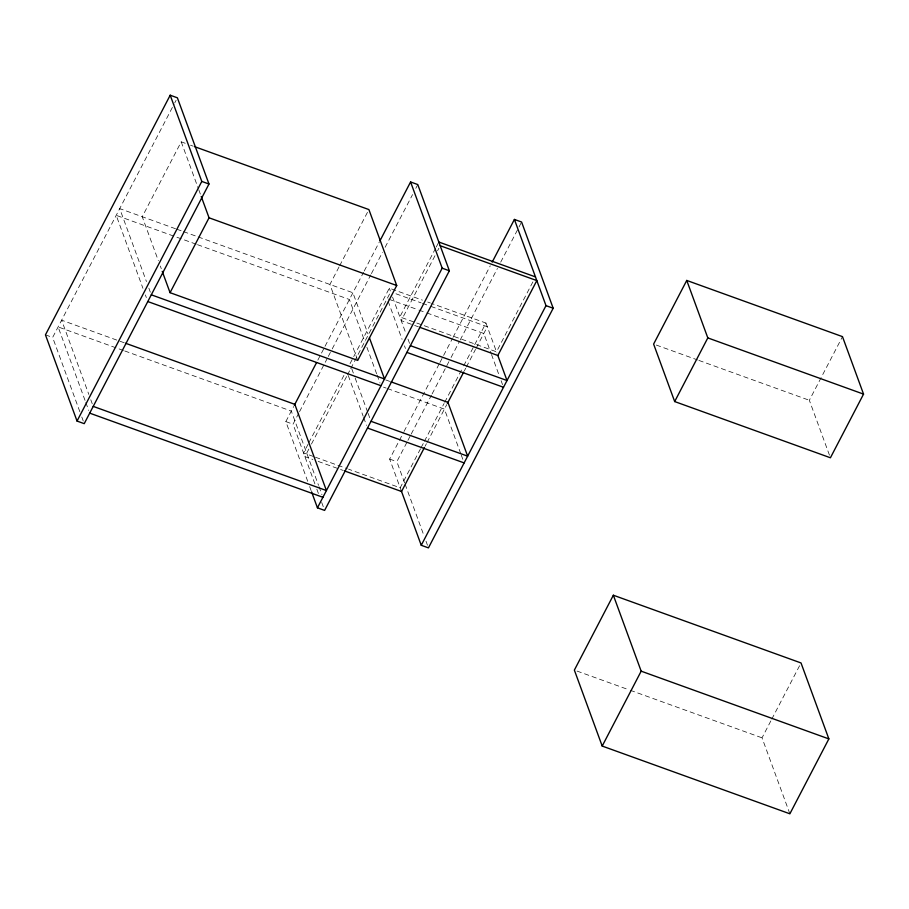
<?xml version="1.0" encoding="UTF-8"?>
<svg xmlns="http://www.w3.org/2000/svg" width="909" height="909" viewBox="0 0 909 909"><rect width="100%" height="100%" fill="white"/><g stroke="black" fill="none" stroke-linecap="round" stroke-linejoin="round"><path stroke-width="0.68" stroke-dasharray="4.54 3.41" d="M79.856 411.72L52.642 337.444L174.119 104.08M174.778 102.819L176.085 100.32M185.209 143.281L181.221 141.838L142.236 216.728L158.348 260.701M339.012 266.985L329.91 284.46L357.737 360.407M339.659 265.735L367.6 212.07M307.708 481.293L285.835 421.606L293.675 406.55M317.843 360.123L324.377 347.579M325.024 346.318L363.566 272.302M364.214 271.041L379.235 242.18M314.9 483.883L293.028 424.196L298.902 412.902M299.561 411.652L327.638 357.703M328.297 356.442L331.558 350.17M332.217 348.92L370.747 274.893M371.406 273.632L382.507 252.304M385.121 247.293L412.55 194.594M415.811 188.322L417.776 184.561M308.14 444.126L303.561 452.932L314.15 456.75M308.799 442.876L344.147 374.962M350.045 363.645L389.325 288.176L422.412 300.129M308.844 449.08L304.913 456.625L312.855 459.499M311.457 444.046L346.806 376.133M347.465 374.883L350.135 369.758M350.738 368.588L390.677 291.88L389.325 288.176M435.581 248.271L399.846 316.923L422.355 325.036M436.24 247.021L438.831 242.033M434.991 255.713L401.21 320.616L418.413 326.82M437.593 250.725L438.888 248.225M401.551 491.496L389.666 459.068L403.38 432.718M404.028 431.468L439.297 363.714M439.956 362.464L452.364 338.625M453.012 337.364L490.246 265.848M404.63 482.884L396.847 461.658L407.3 441.592M407.948 440.331L410.561 435.309M411.22 434.059L431.468 395.165M432.116 393.915L450.409 358.782M451.057 357.521L459.545 341.216M460.204 339.966L497.428 268.45M500.7 262.167L518.335 228.295M518.982 227.045L521.596 222.023M420.492 448.819L400.187 487.803L348.567 469.18M421.14 447.558L423.764 442.535M424.412 441.274L444.058 403.539M444.706 402.289L463.045 367.077M463.692 365.816L485.951 323.059L431.684 303.47M425.117 446.228L426.423 443.706M427.082 442.456L446.762 404.63M464.397 370.77L465.703 368.247M466.362 366.997L475.521 349.386M476.18 348.124L487.315 326.751L430.389 306.208M532.867 281.904L496.484 351.794L423.685 325.513M829.451 455.159L809.351 400.29L842.484 336.637M789.876 813.794L762.037 737.835L771.139 720.36M771.786 719.121L799.727 665.445M190.538 145.201L193.197 146.167M656.275 345.056L697.544 359.941M698.873 360.418L809.351 400.29M427.707 302.038L430.355 302.992M395.972 293.789L421.117 302.867M422.446 303.345L429.059 305.731M388.495 299.095L417.617 309.605M418.935 310.083L425.56 312.469M426.878 312.946L483.804 333.489L491.008 353.169M175.505 228.738L119.704 208.604L146.44 281.551M176.835 229.216L182.345 231.204M183.493 231.613L197.003 236.488M198.139 236.908L352.908 292.755L367.975 333.876M196.151 244.191L116.204 215.342L142.929 288.289M197.492 244.68L349.397 299.493L364.952 341.943M385.723 379.928L389.688 381.371M383.53 387.154L386.177 388.109M387.507 388.586L444.433 409.13L460.772 453.727M124.249 342.784L61.619 320.184L88.843 394.461M123.408 350.488L58.119 326.922L85.332 401.199M124.749 350.965L291.312 411.084L318.536 485.361M45.45 334.853L52.642 337.444M285.835 421.606L293.028 424.196M389.666 459.068L396.847 461.658M315.468 457.227L347.238 468.692M318.15 461.408L343.295 470.487M577.022 671.069L628.937 689.806M630.267 690.283L762.037 737.835M485.951 323.059L496.928 352.987M491.496 354.476L499.177 375.462M501.109 380.712L502.552 384.643M461.249 455.034L463.17 460.284M392.597 297.118L405.573 332.535M407.982 339.102L409.902 344.341M388.132 301.243L402.062 339.284M404.471 345.84L405.437 348.465M366.895 347.249L376.621 373.769M377.11 375.099L380.019 383.064M405.107 484.213L423.583 534.617M426.014 541.241L427.469 545.218M351.783 368.827L354.669 376.69M355.146 378.008L367.645 412.107M368.122 413.425L370.043 418.674M348.272 375.565L363.18 416.231M363.657 417.538L366.543 425.412M319.025 486.679L321.934 494.644M316.843 489.19L318.786 494.496M321.706 502.45L323.649 507.756M309.651 486.588L311.117 490.576M181.221 141.838L198.31 188.481M198.798 189.811L200.741 195.14M160.302 266.03L161.279 268.689M148.871 288.187L150.326 292.164M145.36 294.925L146.338 297.573M90.786 399.767L92.241 403.744M85.821 402.528L88.741 410.482M81.799 417.026L83.253 421.003"/><path stroke-width="1.36" d="M170.199 95.206L45.45 334.853L77.038 421.06L84.23 423.662L208.979 184.016L177.38 97.808L170.199 95.206L201.787 181.425L77.038 421.06M194.526 146.644L368.895 209.57L396.722 285.517L357.737 360.407L170.063 292.675L209.047 217.796L201.23 196.469M294.334 405.289L316.537 362.634M379.894 240.93L410.584 181.959L417.776 184.561L449.364 270.768L324.615 510.403L317.434 507.813L311.594 491.894M317.434 507.813L442.183 268.178L410.584 181.959M492.201 262.087L514.403 219.433L521.596 222.023L553.183 308.242L428.446 547.877L421.253 545.286L401.323 490.905M424.458 447.478L401.551 491.496L344.625 470.964M447.376 403.471L463.738 372.02M421.253 545.286L546.002 305.64L514.403 219.433M686.75 280.438L653.616 344.091L674.683 401.562L830.417 457.772L863.55 394.12L842.484 336.637L686.75 280.438L707.816 337.909L674.683 401.562M613.348 595.225L574.363 670.103L602.201 746.062L789.876 813.794L828.86 738.903L801.022 662.956L613.348 595.225L641.175 671.172L602.201 746.062M707.816 337.909L863.55 394.12M438.831 242.033L535.469 276.904M440.195 245.725L536.821 280.597L497.837 355.487L419.742 327.297M201.787 181.425L208.979 184.016M442.183 268.178L449.364 270.768M546.002 305.64L553.183 308.242M209.047 217.796L396.722 285.517M410.379 345.659L507.017 380.53L497.882 355.612M406.88 352.397L503.506 387.268M151.303 294.811L384.507 378.973L369.44 337.853M391.018 381.848L447.932 402.38L467.646 456.17L371.008 421.299M147.792 301.549L380.996 385.711M367.497 428.037L464.135 462.908M125.59 343.261L294.823 404.335L326.422 490.553L93.218 406.391M89.707 413.141L322.911 497.291M641.175 671.172L828.86 738.903M162.245 271.359L170.063 292.675"/></g></svg>
